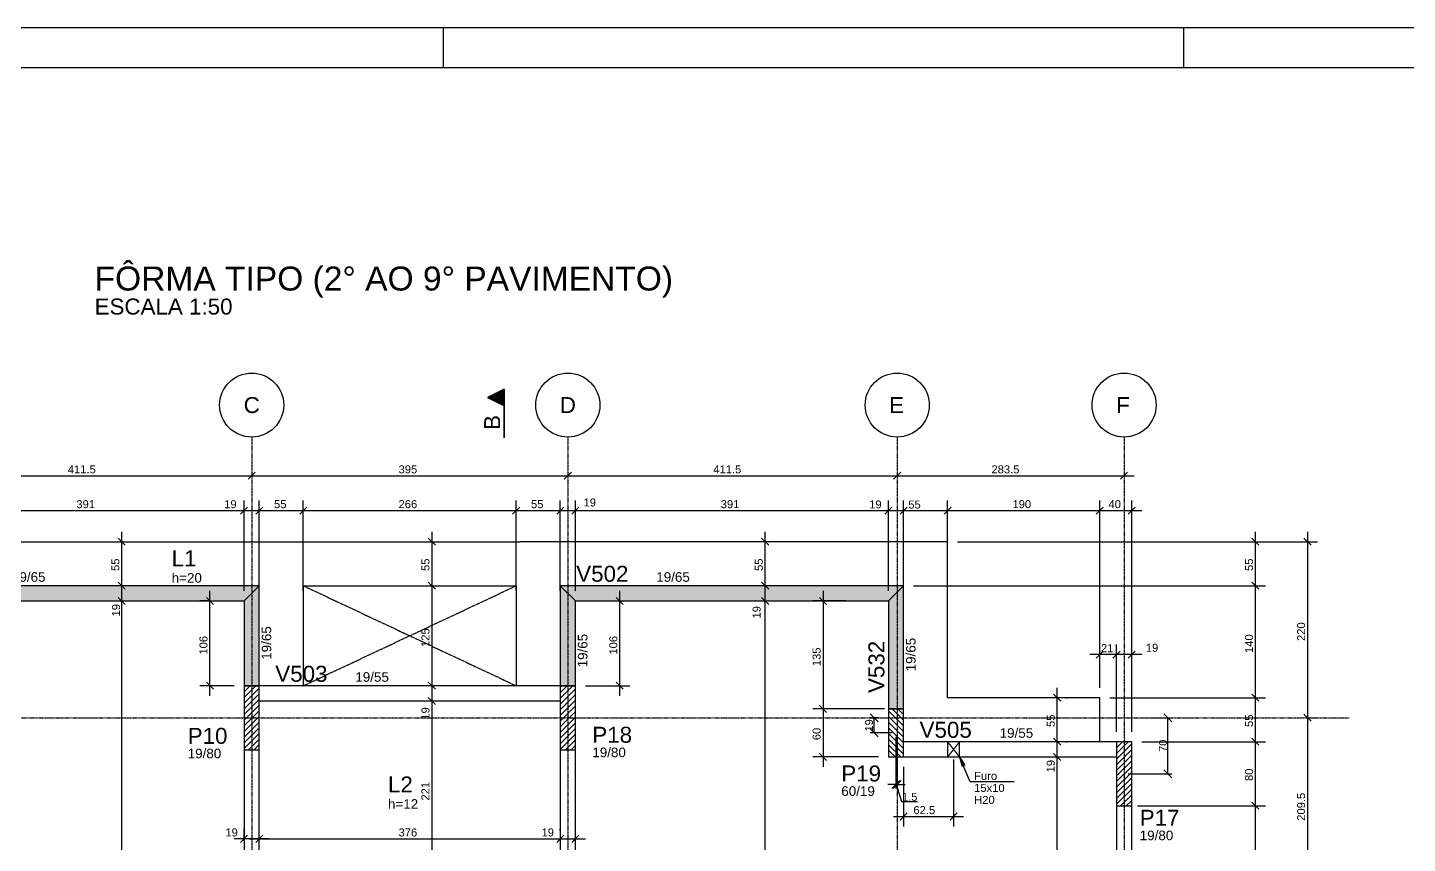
# Model space of a CAD drawing. Extents: x 37185 to 43130, y -8131 to -3914.
# Drawn here: x 38910 to 40634, y -4946 to -3926 of the extents above; entities that cross this region are included whole.
import ezdxf

# ---------------------------------------------------------------- set-up
doc = ezdxf.new("R2010")
doc.units = 0
doc.header["$MEASUREMENT"] = 0
doc.linetypes.add('ESTILO_TQS_0001', pattern=[1, 0.7, -0.3])
doc.linetypes.add('ESTILO_TQS_0004', pattern=[1.12, 0.5, -0.2, 0.01, -0.2, 0.01, -0.2])
doc.layers.get('0').update_dxf_attribs({"linetype": 'CONTINUOUS'})
doc.layers.get('Defpoints').update_dxf_attribs({"linetype": 'CONTINUOUS'})
for name, color, linetype in [('32', 7, 'CONTINUOUS'), ('35', 7, 'CONTINUOUS'), ('37', 4, 'CONTINUOUS'), ('39', 74, 'CONTINUOUS'), ('42', 3, 'CONTINUOUS'), ('43', 3, 'CONTINUOUS'), ('44', 3, 'CONTINUOUS'), ('45', 2, 'CONTINUOUS'), ('46', 2, 'CONTINUOUS'), ('47', 2, 'CONTINUOUS'), ('50', 5, 'CONTINUOUS'), ('51', 5, 'CONTINUOUS'), ('53', 242, 'CONTINUOUS'), ('54', 242, 'CONTINUOUS'), ('55', 12, 'CONTINUOUS'), ('56', 51, 'CONTINUOUS'), ('70', 160, 'CONTINUOUS'), ('75', 9, 'CONTINUOUS'), ('79', 12, 'CONTINUOUS'), ('80', 6, 'CONTINUOUS'), ('81', 2, 'CONTINUOUS'), ('82', 252, 'CONTINUOUS'), ('95', 7, 'CONTINUOUS')]:
    doc.layers.add(name, color=color, linetype=linetype)
doc.styles.add('Arial_2mm 1-50', font='arial.ttf', dxfattribs={"height": 9.835329})
doc.styles.add('TQS_ARIAL', font='arial.ttf')
doc.dimstyles.new('Diagonal 2mm 1-50', dxfattribs={"dimscale": 30.48, "dimtxt": 9.835329, "dimasz": 0.328084, "dimexe": 0.164042, "dimexo": 0.164042, "dimgap": 0.04101, "dimtad": 1, "dimdsep": 46, "dimtxsty": 'Arial_2mm 1-50', "dimblk1": 'OBLIQUE', "dimblk2": 'OBLIQUE', "dimsah": 1, "dimcen": 0.09, "dimadec": 8, "dimazin": 0, "dimtfac": 1, "dimtdec": 8, "dimtmove": 1, "dimatfit": 0, "dimfxl": 1, "dimtvp": 1, "dimtfillclr": 256, "dimtolj": 1, "dimtzin": 0, "dimarcsym": 2})

# ---------------------------------------------------------------- blocks, each defined once
blk = doc.blocks.new('_Oblique')
at = {"color": 0, "linetype": 'ByBlock', "lineweight": -2}
blk.add_line((-0.5, -0.5), (0.5, 0.5), dxfattribs=at)
blk = doc.blocks.new('*D68')
at = {"layer": '55', "color": 0, "linetype": 'Continuous', "lineweight": -2}
for p, q in [((39994.7, -4813), (39994.7, -4877.3)), ((39996.2, -4813), (39996.2, -4877.3)), ((39994.7, -4872.3), (39984.7, -4872.3)), ((39994.7, -4872.3), (39996.2, -4872.3)), ((40002.1, -4894.2), (39995.5, -4872.3)), ((39996.2, -4872.3), (40006.2, -4872.3)), ((40021.6, -4894.2), (40002.1, -4894.2))]:
    blk.add_line(p, q, dxfattribs=at)
at = {"layer": 'Defpoints', "color": 0, "linetype": 'Continuous'}
for p in [(39994.7, -4808), (39996.2, -4808), (39996.2, -4872.3)]:
    blk.add_point(p, dxfattribs=at)
at = {"layer": '55', "color": 0, "linetype": 'Continuous', "lineweight": -2, "xscale": 10, "yscale": 10, "zscale": 10}
blk.add_blockref('_Oblique', (39994.7, -4872.3), dxfattribs=at)
at = {"layer": '55', "color": 0, "linetype": 'Continuous', "lineweight": -2, "xscale": 10, "yscale": 10, "zscale": 10, "rotation": 180}
blk.add_blockref('_Oblique', (39996.2, -4872.3), dxfattribs=at)
at = {"layer": '55', "color": 0, "linetype": 'Continuous', "insert": (40011.9, -4887.9), "char_height": 9.84, "attachment_point": 5, "style": 'Arial_2mm 1-50'}
blk.add_mtext('\\A1;1.5', dxfattribs=at)
blk = doc.blocks.new('*D69')
at = {"layer": '55', "color": 0, "linetype": 'Continuous', "lineweight": -2}
for p, q in [((39972.8, -4789), (39962.4, -4789)), ((39967.4, -4808), (39967.4, -4789)), ((39989.7, -4808), (39962.4, -4808))]:
    blk.add_line(p, q, dxfattribs=at)
at = {"layer": 'Defpoints', "color": 0, "linetype": 'Continuous'}
for p in [(39967.4, -4789), (39977.8, -4789), (39994.7, -4808)]:
    blk.add_point(p, dxfattribs=at)
at = {"layer": '55', "color": 0, "linetype": 'Continuous', "lineweight": -2, "xscale": 10, "yscale": 10, "zscale": 10}
for p, rotation in [((39967.4, -4789), 90), ((39967.4, -4808), 270)]:
    blk.add_blockref('_Oblique', p, dxfattribs=dict(at, rotation=rotation))
at = {"layer": '55', "color": 0, "linetype": 'Continuous', "insert": (39961.1, -4798.5), "char_height": 9.84, "attachment_point": 5, "rotation": 90, "style": 'Arial_2mm 1-50'}
blk.add_mtext('\\A1;19', dxfattribs=at)
blk = doc.blocks.new('*D72')
at = {"layer": '55', "color": 0, "linetype": 'Continuous', "lineweight": -2}
for p, q in [((40313.6, -4789), (40339.5, -4789)), ((40334.5, -4859), (40334.5, -4789)), ((40284.7, -4859), (40339.5, -4859))]:
    blk.add_line(p, q, dxfattribs=at)
at = {"layer": 'Defpoints', "color": 0, "linetype": 'Continuous'}
for p in [(40308.6, -4789), (40334.5, -4789), (40279.7, -4859)]:
    blk.add_point(p, dxfattribs=at)
at = {"layer": '55', "color": 0, "linetype": 'Continuous', "lineweight": -2, "xscale": 10, "yscale": 10, "zscale": 10}
for p, rotation in [((40334.5, -4789), 90), ((40334.5, -4859), 270)]:
    blk.add_blockref('_Oblique', p, dxfattribs=dict(at, rotation=rotation))
at = {"layer": '55', "color": 0, "linetype": 'Continuous', "insert": (40328.3, -4824), "char_height": 9.84, "attachment_point": 5, "rotation": 90, "style": 'Arial_2mm 1-50'}
blk.add_mtext('\\A1;70', dxfattribs=at)

msp = doc.modelspace()

# ---------------------------------------------------------------- linework, layer by layer
at = {"layer": '37', "linetype": 'Continuous'}
for points in [[(39199.249, -4624.024), (38770.249, -4624.024)], [(39199.249, -4749.024), (39199.249, -4624.024)], [(39575.249, -4624.024), (39575.249, -4749.024)], [(40004.249, -4624.024), (39575.249, -4624.024)], [(40004.249, -4778.024), (40004.249, -4624.024)], [(38789.249, -4643.024), (39180.249, -4643.024)], [(39180.249, -4643.024), (39180.249, -4749.024)], [(39594.249, -4749.024), (39594.249, -4643.024)], [(39594.249, -4643.024), (39985.249, -4643.024)], [(39985.249, -4643.024), (39985.249, -4778.024)], [(39575.249, -4749.024), (39199.249, -4749.024)], [(39199.249, -4768.024), (39575.249, -4768.024)], [(40270.249, -4819.024), (40004.249, -4819.024)], [(39180.249, -4829.024), (39180.249, -4989.024)], [(39199.249, -4989.024), (39199.249, -4829.024)], [(39575.249, -4829.024), (39575.249, -4989.024)], [(39594.249, -4989.024), (39594.249, -4829.024)], [(40004.249, -4838.024), (40270.249, -4838.024)], [(40270.249, -4899.024), (40270.249, -5138.024)], [(40289.249, -5138.024), (40289.249, -4899.024)]]:
    msp.add_lwpolyline(points, dxfattribs=at)
at = {"layer": '39', "linetype": 'Continuous'}
for p, q in [((39180.249, -4763.839), (39195.063, -4749.024)), ((39180.249, -4756.768), (39187.992, -4749.024)), ((39180.249, -4749.696), (39180.921, -4749.024)), ((39180.249, -4770.91), (39199.249, -4751.91)), ((39575.249, -4764.818), (39591.043, -4749.024)), ((39575.249, -4757.747), (39583.972, -4749.024)), ((39575.249, -4750.676), (39576.901, -4749.024)), ((39575.249, -4771.889), (39594.249, -4752.889)), ((39180.249, -4777.981), (39199.249, -4758.981)), ((39180.249, -4785.052), (39199.249, -4766.052)), ((39180.249, -4792.123), (39199.249, -4773.123)), ((39575.249, -4778.961), (39594.249, -4759.961)), ((39575.249, -4786.032), (39594.249, -4767.032)), ((39575.249, -4793.103), (39594.249, -4774.103)), ((39180.249, -4799.194), (39199.249, -4780.194)), ((39180.249, -4806.265), (39199.249, -4787.265)), ((39575.249, -4800.174), (39594.249, -4781.174)), ((39575.249, -4807.245), (39594.249, -4788.245)), ((39985.249, -4780.205), (40004.249, -4799.205)), ((39985.249, -4787.276), (40004.249, -4806.276)), ((39990.139, -4778.024), (40004.249, -4792.134)), ((39997.21, -4778.024), (40004.249, -4785.063)), ((39180.249, -4813.336), (39199.249, -4794.336)), ((39180.249, -4820.407), (39199.249, -4801.407)), ((39180.249, -4827.478), (39199.249, -4808.478)), ((39575.249, -4814.316), (39594.249, -4795.316)), ((39575.249, -4821.387), (39594.249, -4802.387)), ((39575.249, -4828.458), (39594.249, -4809.458)), ((39985.249, -4794.347), (40004.249, -4813.347)), ((39985.249, -4801.418), (40004.249, -4820.418)), ((39985.249, -4808.489), (40004.249, -4827.489)), ((39185.774, -4829.024), (39199.249, -4815.549)), ((39192.845, -4829.024), (39199.249, -4822.62)), ((39581.754, -4829.024), (39594.249, -4816.529)), ((39588.825, -4829.024), (39594.249, -4823.6)), ((39985.249, -4815.56), (40004.249, -4834.56)), ((39985.249, -4822.631), (40000.641, -4838.024)), ((40270.249, -4833.494), (40284.718, -4819.024)), ((40270.249, -4826.423), (40277.647, -4819.024)), ((40270.249, -4819.352), (40270.576, -4819.024)), ((40270.249, -4840.565), (40289.249, -4821.565)), ((39985.249, -4829.702), (39993.57, -4838.024)), ((39985.249, -4836.774), (39986.499, -4838.024)), ((40270.249, -4847.636), (40289.249, -4828.636)), ((40270.249, -4854.707), (40289.249, -4835.707)), ((40270.249, -4861.778), (40289.249, -4842.778)), ((40270.249, -4868.849), (40289.249, -4849.849)), ((40270.249, -4875.92), (40289.249, -4856.92)), ((40270.249, -4882.991), (40289.249, -4863.991)), ((40270.249, -4890.062), (40289.249, -4871.062)), ((40270.249, -4897.133), (40289.249, -4878.133)), ((40275.429, -4899.024), (40289.249, -4885.204)), ((40282.5, -4899.024), (40289.249, -4892.275))]:
    msp.add_line(p, q, dxfattribs=at)
for points in [[(39180.249, -4829.024), (39199.249, -4829.024), (39199.249, -4749.024), (39180.249, -4749.024), (39180.249, -4829.024)], [(39594.249, -4749.024), (39575.249, -4749.024), (39575.249, -4829.024), (39594.249, -4829.024), (39594.249, -4749.024)], [(40004.249, -4838.024), (40004.249, -4778.024), (39985.249, -4778.024), (39985.249, -4838.024), (40004.249, -4838.024)], [(40289.249, -4819.024), (40270.249, -4819.024), (40270.249, -4899.024), (40289.249, -4899.024), (40289.249, -4819.024)]]:
    msp.add_lwpolyline(points, dxfattribs=at)
at = {"layer": '50', "linetype": 'Continuous'}
for centre in [(39189.749, -4398.149), (39584.749, -4398.149), (39996.249, -4398.149), (40279.749, -4398.149)]:
    msp.add_circle(centre, 40, dxfattribs=at)
at = {"layer": '53', "linetype": 'ESTILO_TQS_0001'}
msp.add_lwpolyline([(40066.749, -4828.524), (40059.249, -4838.024), (40074.249, -4838.024), (40066.749, -4828.524), (40074.249, -4838.024), (40074.249, -4819.024), (40066.749, -4828.524), (40074.249, -4819.024), (40059.249, -4819.024), (40066.749, -4828.524), (40059.249, -4819.024), (40059.249, -4838.024), (40066.749, -4828.524)], dxfattribs=at)
at = {"layer": '56', "linetype": 'Continuous'}
for points in [[(38789.249, -4643.024), (39180.249, -4643.024), (39199.249, -4624.024), (38770.249, -4624.024), (38789.249, -4643.024)], [(39199.249, -4624.024), (39180.249, -4643.024), (39180.249, -4748.924), (39199.249, -4748.924), (39199.249, -4624.024)], [(39594.249, -4643.024), (39575.249, -4624.024), (39575.249, -4748.924), (39594.249, -4748.924), (39594.249, -4643.024)], [(39594.249, -4643.024), (39985.249, -4643.024), (40004.249, -4624.024), (39575.249, -4624.024), (39594.249, -4643.024)], [(40004.249, -4624.024), (39985.249, -4643.024), (39985.249, -4777.924), (40004.249, -4777.924), (40004.249, -4624.024)]]:
    msp.add_lwpolyline(points, dxfattribs=at)
for points in [[(38789.249, -4643.024), (39199.249, -4624.024), (38770.249, -4624.024)], [(38789.249, -4643.024), (39180.249, -4643.024), (39199.249, -4624.024)], [(39199.249, -4624.024), (39180.249, -4643.024), (39180.249, -4748.924)], [(39199.249, -4624.024), (39180.249, -4748.924), (39199.249, -4748.924)], [(39199.249, -4624.024), (39199.249, -4748.924), (39199.249, -4624.024)], [(39594.249, -4643.024), (39575.249, -4624.024), (39575.249, -4748.924)], [(39594.249, -4643.024), (40004.249, -4624.024), (39575.249, -4624.024)], [(39594.249, -4643.024), (39575.249, -4624.024), (39594.249, -4643.024)], [(39594.249, -4643.024), (39985.249, -4643.024), (40004.249, -4624.024)], [(40004.249, -4624.024), (39985.249, -4643.024), (39985.249, -4777.924)], [(40004.249, -4624.024), (39985.249, -4777.924), (40004.249, -4777.924)], [(40004.249, -4624.024), (40004.249, -4777.924), (40004.249, -4624.024)], [(39594.249, -4643.024), (39575.249, -4748.924), (39594.249, -4748.924)], [(39594.249, -4643.024), (39594.249, -4748.924), (39594.249, -4643.024)]]:
    msp.add_solid(points, dxfattribs=at)
at = {"layer": '70', "linetype": 'ESTILO_TQS_0004'}
for p, q in [((39189.749, -4438.149), (39189.749, -6275.869)), ((39584.749, -4438.149), (39584.749, -6275.869)), ((39996.249, -4438.149), (39996.249, -6275.869)), ((40279.749, -4438.149), (40279.749, -6275.869)), ((38152.366, -4789.024), (40561.112, -4789.024))]:
    msp.add_line(p, q, dxfattribs=at)
at = {"layer": '75', "linetype": 'Continuous'}
for p, q in [((39505.179, -4378.378), (39484.438, -4388.749)), ((39505.093, -4378.519), (39484.633, -4388.749)), ((39505.093, -4378.519), (39505.093, -4439.176)), ((39505.179, -4439.176), (39505.179, -4378.378)), ((39484.438, -4388.749), (39505.093, -4399.076)), ((39484.633, -4388.749), (39505.093, -4398.979)), ((39486.033, -4388.049), (39486.033, -4389.449)), ((39487.629, -4387.251), (39487.629, -4390.247)), ((39489.224, -4386.453), (39489.224, -4391.045)), ((39490.82, -4385.656), (39490.82, -4391.842)), ((39492.415, -4384.858), (39492.415, -4392.64)), ((39494.02, -4384.055), (39494.011, -4393.438)), ((39495.606, -4383.262), (39495.606, -4394.236)), ((39497.202, -4382.465), (39497.202, -4395.033)), ((39498.797, -4381.667), (39498.797, -4395.831)), ((39500.393, -4380.869), (39500.393, -4396.629)), ((39501.988, -4380.071), (39501.988, -4397.427)), ((39503.584, -4379.274), (39503.584, -4398.225)), ((39185.329, -4490.921), (39194.168, -4482.082)), ((39185.329, -4490.921), (39194.168, -4482.082)), ((39580.329, -4490.921), (39589.168, -4482.082)), ((39580.329, -4490.921), (39589.168, -4482.082)), ((39991.829, -4490.921), (40000.668, -4482.082)), ((39991.829, -4490.921), (40000.668, -4482.082)), ((40275.329, -4490.921), (40284.168, -4482.082)), ((38765.749, -4486.501), (39202.249, -4486.501)), ((39177.249, -4486.501), (39597.249, -4486.501)), ((39189.749, -4486.501), (39189.749, -4486.501)), ((39189.749, -4486.501), (39189.749, -4486.501)), ((39572.249, -4486.501), (40008.749, -4486.501)), ((39584.749, -4486.501), (39584.749, -4486.501)), ((39584.749, -4486.501), (39584.749, -4486.501)), ((39983.749, -4486.501), (40292.249, -4486.501)), ((39996.249, -4486.501), (39996.249, -4486.501)), ((39996.249, -4486.501), (39996.249, -4486.501)), ((40279.749, -4486.501), (40279.749, -4486.501)), ((38776.749, -4530.011), (39192.749, -4530.011)), ((39167.749, -4530.011), (39211.749, -4530.011)), ((39175.829, -4534.43), (39184.668, -4525.591)), ((39175.829, -4534.43), (39184.668, -4525.591)), ((39180.249, -4630.524), (39180.249, -4517.511)), ((39180.249, -4630.524), (39180.249, -4517.511)), ((39186.749, -4530.011), (39266.749, -4530.011)), ((39194.829, -4534.43), (39203.668, -4525.591)), ((39194.829, -4534.43), (39203.668, -4525.591)), ((39199.249, -4630.524), (39199.249, -4517.511)), ((39199.249, -4630.524), (39199.249, -4517.511)), ((39241.749, -4530.011), (39532.749, -4530.011)), ((39249.829, -4534.43), (39258.668, -4525.591)), ((39249.829, -4534.43), (39258.668, -4525.591)), ((39254.249, -4630.524), (39254.249, -4517.511)), ((39254.249, -4630.524), (39254.249, -4517.511)), ((39507.749, -4530.011), (39587.749, -4530.011)), ((39515.829, -4534.43), (39524.668, -4525.591)), ((39515.829, -4534.43), (39524.668, -4525.591)), ((39520.249, -4630.524), (39520.249, -4517.511)), ((39520.249, -4630.524), (39520.249, -4517.511)), ((39562.749, -4530.011), (39606.749, -4530.011)), ((39570.829, -4534.43), (39579.668, -4525.591)), ((39570.829, -4534.43), (39579.668, -4525.591)), ((39575.249, -4630.524), (39575.249, -4517.511)), ((39575.249, -4630.524), (39575.249, -4517.511)), ((39581.749, -4530.011), (39997.749, -4530.011)), ((39589.829, -4534.43), (39598.668, -4525.591)), ((39589.829, -4534.43), (39598.668, -4525.591)), ((39594.249, -4630.524), (39594.249, -4517.511)), ((39594.249, -4630.524), (39594.249, -4517.511)), ((39972.749, -4530.011), (40016.749, -4530.011)), ((39980.829, -4534.43), (39989.668, -4525.591)), ((39980.829, -4534.43), (39989.668, -4525.591)), ((39985.249, -4630.524), (39985.249, -4517.511)), ((39985.249, -4630.524), (39985.249, -4517.511)), ((39991.749, -4530.011), (40071.749, -4530.011)), ((39999.829, -4534.43), (40008.668, -4525.591)), ((39999.829, -4534.43), (40008.668, -4525.591)), ((40004.249, -4630.524), (40004.249, -4517.511)), ((40004.249, -4630.524), (40004.249, -4517.511)), ((40046.749, -4530.011), (40261.749, -4530.011)), ((40054.829, -4534.43), (40063.668, -4525.591)), ((40054.829, -4534.43), (40063.668, -4525.591)), ((40059.249, -4630.524), (40059.249, -4517.511)), ((40059.249, -4556.524), (40059.249, -4517.511)), ((40236.749, -4530.011), (40301.749, -4530.011)), ((40244.829, -4534.43), (40253.668, -4525.591)), ((40244.829, -4534.43), (40253.668, -4525.591)), ((40249.249, -4751.524), (40249.249, -4517.511)), ((40249.249, -4751.524), (40249.249, -4517.511)), ((40284.829, -4534.43), (40293.668, -4525.591)), ((40289.249, -4806.524), (40289.249, -4517.511)), ((39031.802, -4573.444), (39022.964, -4564.605)), ((39027.383, -4636.524), (39027.383, -4556.524)), ((39410.404, -4564.605), (39419.242, -4573.444)), ((39414.823, -4556.524), (39414.823, -4636.524)), ((39835.742, -4573.444), (39826.903, -4564.605)), ((39831.323, -4636.524), (39831.323, -4556.524)), ((40448.202, -4573.444), (40439.363, -4564.605)), ((40443.783, -4636.524), (40443.783, -4556.524)), ((40504.48, -4564.605), (40513.319, -4573.444)), ((40508.9, -4556.524), (40508.9, -4801.524)), ((39027.383, -4569.024), (39027.383, -4569.024)), ((39386.999, -4569.024), (39386.999, -4569.024)), ((39399.499, -4569.024), (39427.323, -4569.024)), ((39819.256, -4569.024), (39818.823, -4569.024)), ((39831.756, -4569.024), (39831.756, -4569.024)), ((40059.249, -4569.024), (40059.249, -4569.024)), ((40059.249, -4569.024), (40059.249, -4569.024)), ((40059.249, -4569.024), (40059.249, -4569.024)), ((40071.749, -4569.024), (40456.283, -4569.024)), ((40071.749, -4569.024), (40521.4, -4569.024)), ((39031.802, -4628.444), (39022.964, -4619.605)), ((39031.802, -4628.444), (39022.964, -4619.605)), ((39027.383, -4655.524), (39027.383, -4611.524)), ((39410.404, -4619.605), (39419.242, -4628.444)), ((39410.404, -4619.605), (39419.242, -4628.444)), ((39414.823, -4611.524), (39414.823, -4761.524)), ((39835.742, -4628.444), (39826.903, -4619.605)), ((39835.742, -4628.444), (39826.903, -4619.605)), ((39831.323, -4655.524), (39831.323, -4611.524)), ((40448.202, -4628.444), (40439.363, -4619.605)), ((40448.202, -4628.444), (40439.363, -4619.605)), ((40443.783, -4776.524), (40443.783, -4611.524)), ((39027.383, -4624.024), (39027.383, -4624.024)), ((39027.383, -4624.024), (39027.383, -4624.024)), ((39027.383, -5366.524), (39027.383, -4630.524)), ((39137.531, -4761.524), (39137.531, -4630.524)), ((39387.249, -4624.024), (39387.249, -4624.024)), ((39387.249, -4624.024), (39387.249, -4624.024)), ((39399.749, -4624.024), (39427.323, -4624.024)), ((39399.749, -4624.024), (39427.323, -4624.024)), ((39649.576, -4761.524), (39649.576, -4630.524)), ((39819.256, -4624.024), (39818.823, -4624.024)), ((39819.256, -4624.024), (39818.823, -4624.024)), ((39831.323, -5366.524), (39831.323, -4630.524)), ((39831.756, -4624.024), (39831.756, -4624.024)), ((39831.756, -4624.024), (39831.756, -4624.024)), ((39903.559, -4630.524), (39903.559, -4790.524)), ((40004.249, -4624.024), (40004.249, -4624.024)), ((40004.249, -4624.024), (40004.249, -4624.024)), ((40016.749, -4624.024), (40456.283, -4624.024)), ((40016.749, -4624.024), (40456.283, -4624.024)), ((39031.802, -4647.444), (39022.964, -4638.605)), ((39031.802, -4647.444), (39022.964, -4638.605)), ((39027.383, -4643.024), (39027.383, -4643.024)), ((39027.383, -4643.024), (39027.383, -4643.024)), ((39134.579, -4643.024), (39125.031, -4643.024)), ((39141.95, -4647.444), (39133.111, -4638.605)), ((39147.079, -4643.024), (39147.079, -4643.024)), ((39180.249, -4643.024), (39180.249, -4643.024)), ((39180.249, -4643.024), (39180.249, -4643.024)), ((39199.249, -4643.024), (39199.249, -4643.024)), ((39199.249, -4643.024), (39199.249, -4643.024)), ((39254.249, -4643.024), (39254.249, -4643.024)), ((39254.249, -4643.024), (39254.249, -4643.024)), ((39520.249, -4643.024), (39520.249, -4643.024)), ((39520.249, -4643.024), (39520.249, -4643.024)), ((39575.249, -4643.024), (39575.249, -4643.024)), ((39575.249, -4643.024), (39575.249, -4643.024)), ((39594.249, -4643.024), (39594.249, -4643.024)), ((39594.249, -4643.024), (39594.249, -4643.024)), ((39626.86, -4643.024), (39626.86, -4643.024)), ((39639.36, -4643.024), (39662.076, -4643.024)), ((39653.995, -4647.444), (39645.156, -4638.605)), ((39819.256, -4643.024), (39818.823, -4643.024)), ((39819.256, -4643.024), (39818.823, -4643.024)), ((39835.742, -4647.444), (39826.903, -4638.605)), ((39835.742, -4647.444), (39826.903, -4638.605)), ((39831.756, -4643.024), (39831.756, -4643.024)), ((39831.756, -4643.024), (39831.756, -4643.024)), ((39931.965, -4643.024), (39891.059, -4643.024)), ((39899.14, -4638.605), (39907.979, -4647.444)), ((39944.465, -4643.024), (39944.465, -4643.024)), ((39985.249, -4643.024), (39985.249, -4643.024)), ((39985.249, -4643.024), (39985.249, -4643.024)), ((40004.249, -4643.024), (40004.249, -4643.024)), ((40004.249, -4643.024), (40004.249, -4643.024)), ((40059.249, -4643.024), (40059.249, -4643.024)), ((40253.668, -4705.614), (40244.829, -4714.453)), ((40249.249, -4751.524), (40249.249, -4697.534)), ((40274.668, -4705.614), (40265.829, -4714.453)), ((40274.668, -4705.614), (40265.829, -4714.453)), ((40270.249, -4806.524), (40270.249, -4697.534)), ((40270.249, -4806.524), (40270.249, -4697.534)), ((40293.668, -4705.614), (40284.829, -4714.453)), ((40289.249, -4806.524), (40289.249, -4697.534)), ((40282.749, -4710.034), (40236.749, -4710.034)), ((40301.749, -4710.034), (40257.749, -4710.034)), ((39414.823, -4736.524), (39414.823, -4780.524)), ((39167.749, -4749.024), (39125.031, -4749.024)), ((39141.95, -4753.444), (39133.111, -4744.605)), ((39180.249, -4749.024), (39180.249, -4749.024)), ((39404.757, -4749.024), (39402.323, -4749.024)), ((39404.757, -4749.024), (39402.323, -4749.024)), ((39410.404, -4744.605), (39419.242, -4753.444)), ((39410.404, -4744.605), (39419.242, -4753.444)), ((39414.823, -4755.524), (39414.823, -5001.524)), ((39417.257, -4749.024), (39417.257, -4749.024)), ((39417.257, -4749.024), (39417.257, -4749.024)), ((39594.249, -4749.024), (39594.249, -4749.024)), ((39606.749, -4749.024), (39662.076, -4749.024)), ((39653.995, -4753.444), (39645.156, -4744.605)), ((40196.086, -4831.524), (40196.086, -4751.524)), ((40443.783, -4831.524), (40443.783, -4751.524)), ((39387.249, -4768.024), (39387.249, -4768.024)), ((39387.249, -4768.024), (39387.249, -4768.024)), ((39399.749, -4768.024), (39427.323, -4768.024)), ((39399.749, -4768.024), (39427.323, -4768.024)), ((39410.404, -4763.605), (39419.242, -4772.444)), ((39410.404, -4763.605), (39419.242, -4772.444)), ((39899.14, -4773.605), (39907.979, -4782.444)), ((39899.14, -4773.605), (39907.979, -4782.444)), ((39903.559, -4765.524), (39903.559, -4850.524)), ((40200.506, -4768.444), (40191.667, -4759.605)), ((40194.859, -4764.024), (40194.859, -4764.024)), ((40207.359, -4764.024), (40208.586, -4764.024)), ((40249.249, -4764.024), (40249.249, -4764.024)), ((40249.249, -4764.024), (40249.249, -4764.024)), ((40249.249, -4764.024), (40249.249, -4764.024)), ((40249.249, -4764.024), (40249.249, -4764.024)), ((40249.249, -4764.024), (40249.249, -4764.024)), ((40261.749, -4764.024), (40456.283, -4764.024)), ((40261.749, -4764.024), (40456.283, -4764.024)), ((40448.202, -4768.444), (40439.363, -4759.605)), ((40448.202, -4768.444), (40439.363, -4759.605)), ((39980.597, -4778.024), (39891.059, -4778.024)), ((39977.387, -4778.024), (39891.059, -4778.024)), ((39989.887, -4778.024), (39989.887, -4778.024)), ((39993.097, -4778.024), (39993.097, -4778.024)), ((40498.639, -4789.024), (40498.639, -4789.024)), ((40498.639, -4789.024), (40498.639, -4789.024)), ((40504.48, -4784.605), (40513.319, -4793.444)), ((40504.48, -4784.605), (40513.319, -4793.444)), ((40508.9, -4776.524), (40508.9, -5011.024)), ((40511.139, -4789.024), (40521.4, -4789.024)), ((40511.139, -4789.024), (40521.4, -4789.024)), ((40196.086, -4850.524), (40196.086, -4806.524)), ((40443.783, -4911.524), (40443.783, -4806.524)), ((40200.506, -4823.444), (40191.667, -4814.605)), ((40200.506, -4823.444), (40191.667, -4814.605)), ((40194.859, -4819.024), (40194.859, -4819.024)), ((40194.859, -4819.024), (40194.859, -4819.024)), ((40196.086, -5366.524), (40196.086, -4825.524)), ((40207.359, -4819.024), (40208.586, -4819.024)), ((40207.359, -4819.024), (40208.586, -4819.024)), ((40270.249, -4819.024), (40270.249, -4819.024)), ((40270.249, -4819.024), (40270.249, -4819.024)), ((40289.249, -4819.024), (40289.249, -4819.024)), ((40289.249, -4819.024), (40289.249, -4819.024)), ((40289.249, -4819.024), (40289.249, -4819.024)), ((40289.249, -4819.024), (40289.249, -4819.024)), ((40301.749, -4819.024), (40456.283, -4819.024)), ((40301.749, -4819.024), (40456.283, -4819.024)), ((40448.202, -4823.444), (40439.363, -4814.605)), ((40448.202, -4823.444), (40439.363, -4814.605)), ((39972.749, -4838.024), (39891.059, -4838.024)), ((39899.14, -4833.605), (39907.979, -4842.444)), ((39985.249, -4838.024), (39985.249, -4838.024)), ((40004.249, -4838.024), (40004.249, -4838.024)), ((40066.749, -4828.524), (40066.749, -4828.524)), ((40066.749, -4841.024), (40066.749, -4924.902)), ((40200.506, -4842.444), (40191.667, -4833.605)), ((40200.506, -4842.444), (40191.667, -4833.605)), ((40194.859, -4838.024), (40194.859, -4838.024)), ((40194.859, -4838.024), (40194.859, -4838.024)), ((40207.359, -4838.024), (40208.586, -4838.024)), ((40207.359, -4838.024), (40208.586, -4838.024)), ((40004.249, -4850.524), (40004.249, -4924.902)), ((40448.202, -4903.444), (40439.363, -4894.605)), ((40448.202, -4903.444), (40439.363, -4894.605)), ((40443.783, -5150.524), (40443.783, -4886.524)), ((39991.749, -4912.402), (40079.249, -4912.402)), ((39999.829, -4916.821), (40008.668, -4907.982)), ((40062.329, -4916.821), (40071.168, -4907.982)), ((40284.07, -4899.024), (40284.07, -4899.024)), ((40284.07, -4899.024), (40284.07, -4899.024)), ((40296.57, -4899.024), (40456.283, -4899.024)), ((40296.57, -4899.024), (40456.283, -4899.024)), ((39180.249, -4942.998), (39180.249, -4927.834)), ((39199.249, -4940.334), (39199.249, -4927.834)), ((39575.249, -4929.822), (39575.249, -4927.834)), ((39575.249, -4929.822), (39575.249, -4927.834)), ((39594.249, -4944.355), (39594.249, -4927.834)), ((39211.749, -4940.334), (39167.749, -4940.334)), ((39184.668, -4935.915), (39175.829, -4944.753)), ((39186.749, -4940.334), (39587.749, -4940.334)), ((39194.829, -4944.753), (39203.668, -4935.915)), ((39203.668, -4935.915), (39194.829, -4944.753)), ((39199.249, -4937.176), (39199.249, -4937.176)), ((39562.749, -4940.334), (39606.749, -4940.334)), ((39570.829, -4944.753), (39579.668, -4935.915)), ((39570.829, -4944.753), (39579.668, -4935.915)), ((39575.249, -4942.322), (39575.249, -4942.322)), ((39575.249, -4942.322), (39575.249, -4942.322)), ((39589.829, -4944.753), (39598.668, -4935.915))]:
    msp.add_line(p, q, dxfattribs=at)
msp.add_lwpolyline([(40142.406, -4869.199), (40087.406, -4869.199), (40074.249, -4838.024), (40080.571, -4848.807), (40074.249, -4838.024), (40077.565, -4850.076)], dxfattribs=at)
at = {"layer": '79', "linetype": 'Continuous'}
msp.add_lwpolyline([(39505.093, -4378.519), (39484.633, -4388.749), (39505.093, -4398.979), (39505.093, -4378.519)], dxfattribs=at)
at = {"layer": '80', "linetype": 'Continuous'}
for p, q in [((38715.249, -4569.024), (39249.249, -4569.024)), ((39249.249, -4569.024), (39524.749, -4569.024)), ((40059.249, -4569.024), (39524.749, -4569.024)), ((40059.249, -4764.024), (40059.249, -4569.024)), ((39254.249, -4624.024), (39254.249, -4749.024)), ((39254.249, -4624.024), (39520.249, -4624.024)), ((39520.249, -4624.024), (39520.249, -4749.024)), ((40249.249, -4764.024), (40059.249, -4764.024)), ((40249.249, -4819.024), (40249.249, -4764.024))]:
    msp.add_line(p, q, dxfattribs=at)
at = {"layer": '81', "linetype": 'ESTILO_TQS_0001'}
for p, q in [((39254.249, -4749.024), (39520.249, -4624.024)), ((39254.249, -4624.024), (39520.249, -4749.024))]:
    msp.add_line(p, q, dxfattribs=at)
at = {"layer": '82', "linetype": 'Continuous'}
for p, q in [((39189.749, -4789.024), (39189.749, -4789.024)), ((39584.749, -4789.024), (39584.749, -4789.024)), ((39994.749, -4808.024), (39994.749, -4808.024)), ((40279.749, -4859.024), (40279.749, -4859.024))]:
    msp.add_line(p, q, dxfattribs=at)
at = {"layer": '95', "linetype": 'Continuous'}
for p, q in [((37184.545, -3926.33), (43129.545, -3926.33)), ((39429.545, -3976.33), (39429.545, -3926.33)), ((40354.545, -3976.33), (40354.545, -3926.33)), ((37309.545, -3976.33), (43079.545, -3976.33))]:
    msp.add_line(p, q, dxfattribs=at)

# ---------------------------------------------------------------- texts
at = {"layer": '32', "linetype": 'Continuous', "style": 'TQS_ARIAL'}
msp.add_text('FÔRMA TIPO (2° AO 9° PAVIMENTO)', height=30, dxfattribs=at).set_placement((38993.498, -4254.987))
at = {"layer": '35', "linetype": 'Continuous', "style": 'TQS_ARIAL'}
msp.add_text('ESCALA 1:50', height=20, dxfattribs=at).set_placement((38993.498, -4284.987))
at = {"layer": '42', "linetype": 'Continuous', "style": 'TQS_ARIAL'}
for s, p in [('V502', (39595.249, -4619.024)), ('V503', (39219.249, -4744.024)), ('V505', (40024.249, -4814.024))]:
    msp.add_text(s, height=20, dxfattribs=at).set_placement(p)
msp.add_text('V532', height=20, rotation=90, dxfattribs=at).set_placement((39980.249, -4758.024))
at = {"layer": '43', "linetype": 'Continuous', "style": 'TQS_ARIAL'}
for s, p in [('P10', (39109.795, -4821.622)), ('P18', (39615.321, -4820.277)), ('P19', (39926.39, -4868.634)), ('P17', (40299.249, -4924.024))]:
    msp.add_text(s, height=20, dxfattribs=at).set_placement(p)
at = {"layer": '44', "linetype": 'Continuous', "style": 'TQS_ARIAL'}
for s, p in [('L1', (39089.773, -4599.689)), ('L2', (39360.027, -4882.395))]:
    msp.add_text(s, height=20, dxfattribs=at).set_placement(p)
at = {"layer": '45', "linetype": 'Continuous', "style": 'TQS_ARIAL'}
for s, p in [('19/65', (38890.249, -4619.024)), ('19/65', (39695.249, -4619.024)), ('19/55', (39319.249, -4744.024)), ('19/55', (40124.249, -4814.024))]:
    msp.add_text(s, height=12, dxfattribs=at).set_placement(p)
for p in [(39214.249, -4716.524), (39609.249, -4726.024), (40019.249, -4731.024)]:
    msp.add_text('19/65', height=12, rotation=90, dxfattribs=at).set_placement(p)
at = {"layer": '46', "linetype": 'Continuous', "style": 'TQS_ARIAL'}
for s, p in [('19/80', (39615.321, -4838.277)), ('19/80', (39109.795, -4839.622)), ('60/19', (39926.39, -4886.634)), ('19/80', (40299.249, -4942.024))]:
    msp.add_text(s, height=12, dxfattribs=at).set_placement(p)
at = {"layer": '47', "linetype": 'Continuous', "style": 'TQS_ARIAL'}
for s, p in [('h=20', (39089.773, -4620.089)), ('h=12', (39360.027, -4902.795))]:
    msp.add_text(s, height=12, dxfattribs=at).set_placement(p)
at = {"layer": '51', "linetype": 'Continuous', "style": 'TQS_ARIAL'}
for s, p in [('C', (39179.749, -4408.149)), ('D', (39574.749, -4408.149)), ('E', (39986.249, -4408.149)), ('F', (40269.749, -4408.149))]:
    msp.add_text(s, height=20, dxfattribs=at).set_placement(p)
at = {"layer": '54', "linetype": 'Continuous', "style": 'TQS_ARIAL'}
for s, p in [('Furo', (40092.406, -4866.699)), ('15x10', (40092.406, -4881.699)), ('H20', (40092.406, -4896.699))]:
    msp.add_text(s, height=10, dxfattribs=at).set_placement(p)
at = {"layer": '75', "linetype": 'Continuous', "style": 'TQS_ARIAL'}
for s, height, p in [('B', 20, (39500.179, -4429.176)), ('55', 10, (39024.383, -4605.524)), ('55', 10, (39411.823, -4605.524)), ('55', 10, (39828.323, -4605.524)), ('55', 10, (40440.783, -4605.524)), ('19', 10, (39025.282, -4662.386)), ('19', 10, (39825.602, -4664.912)), ('220', 10, (40505.9, -4693.024)), ('106', 10, (39134.531, -4710.024)), ('125', 10, (39411.823, -4700.524)), ('106', 10, (39646.576, -4710.024)), ('140', 10, (40440.783, -4708.024)), ('135', 10, (39900.559, -4724.524)), ('19', 10, (39411.823, -4791.357)), ('55', 10, (40193.086, -4800.524)), ('55', 10, (40440.783, -4800.524)), ('60', 10, (39900.559, -4817.024)), ('19', 10, (40193.034, -4857.227)), ('80', 10, (40440.783, -4868.024)), ('221', 10, (39411.823, -4892.524)), ('209.5', 10, (40505.9, -4917.774))]:
    msp.add_text(s, height=height, rotation=90, dxfattribs=at).set_placement(p)
for s, p in [('411.5', (38959.999, -4483.501)), ('395', (39373.249, -4483.501)), ('411.5', (39766.499, -4483.501)), ('283.5', (40113.999, -4483.501)), ('19', (39604.379, -4524.907)), ('391', (38970.749, -4527.011)), ('19', (39155.446, -4527.1)), ('55', (39217.749, -4527.011)), ('266', (39373.249, -4527.011)), ('55', (39538.749, -4527.011)), ('391', (39775.749, -4527.011)), ('19', (39961.258, -4527.313)), ('55', (40010.122, -4527.474)), ('190', (40140.249, -4527.011)), ('40', (40260.249, -4527.011)), ('21', (40250.749, -4707.034)), ('19', (40306.778, -4706.519)), ('62.5', (40016.499, -4909.402)), ('19', (39156.915, -4937.334)), ('376', (39373.249, -4937.334)), ('19', (39551.915, -4937.334))]:
    msp.add_text(s, height=10, dxfattribs=at).set_placement(p)

# ---------------------------------------------------------------- dimensions: what is measured, and where the dimension line sits
at = {"layer": '55', "linetype": 'Continuous'}
for base, p1, p2, picture, middle in [((39967.419, -4789.024), (39994.749, -4808.024), (39977.805, -4789.024), '*D69', (39961.148, -4798.524)), ((40334.539, -4789.024), (40279.749, -4859.024), (40308.572, -4789.024), '*D72', (40328.267, -4824.024))]:
    dim = msp.add_linear_dim(base=base, p1=p1, p2=p2, angle=90, dimstyle='Diagonal 2mm 1-50', override={"dimpost": '<>'}, dxfattribs=at)
    dim.commit()
    dim.dimension.update_dxf_attribs({"geometry": picture, "text_midpoint": middle})
dim = msp.add_linear_dim(base=(39996.249, -4872.277), p1=(39994.749, -4808.024), p2=(39996.249, -4808.024), dimstyle='Diagonal 2mm 1-50', override={"dimpost": '<>'}, dxfattribs=at)
dim.commit()
dim.dimension.update_dxf_attribs({"geometry": '*D68', "text_midpoint": (40003.331, -4887.945)})

doc.saveas('drawing.dxf')
